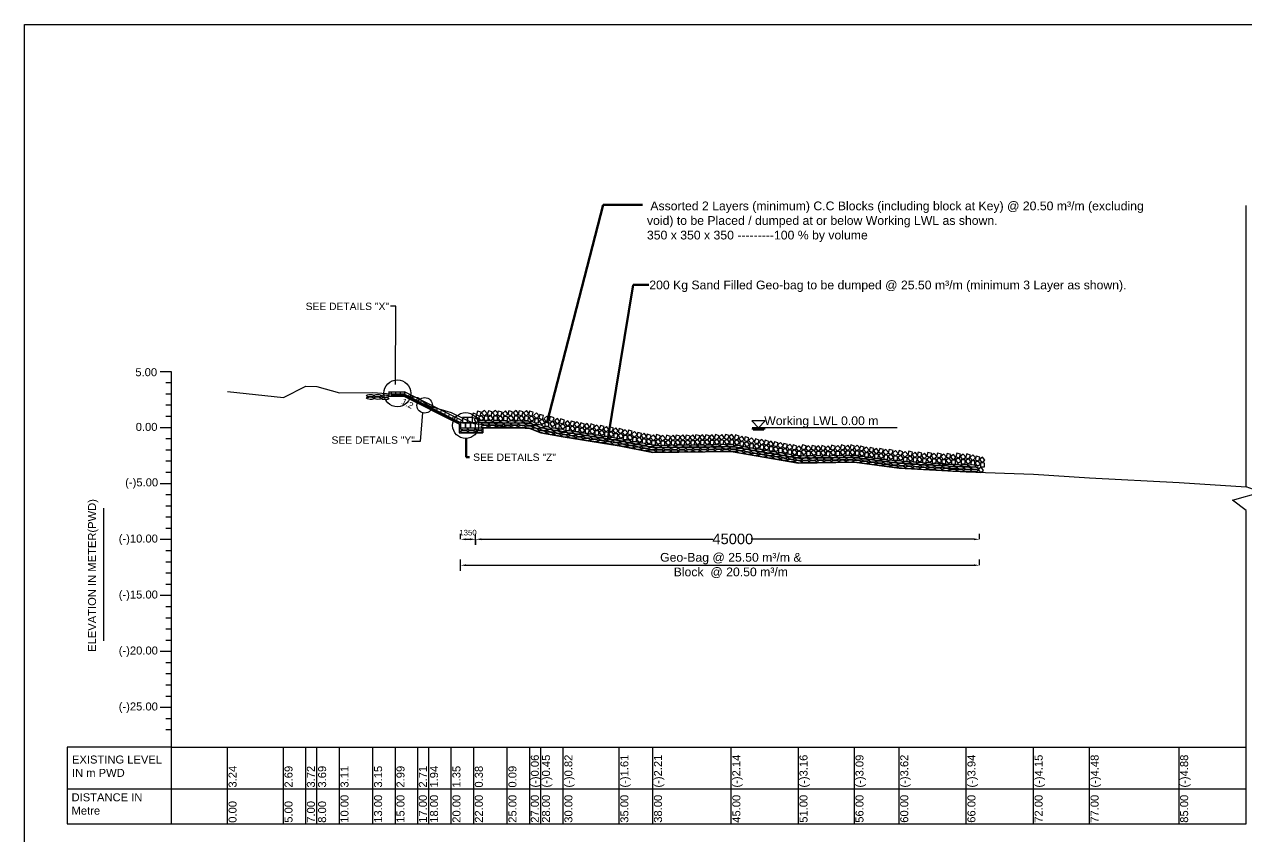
# Model space of a CAD drawing. Header units: inches. Extents: x 89000 to 1304432, y -10828 to 220529.
# Drawn here: x 682508 to 693424, y 75697 to 82952 of the extents above; entities that cross this region are included whole.
import ezdxf

# ---------------------------------------------------------------- set-up
doc = ezdxf.new("R2010")
doc.units = ezdxf.units.IN
doc.header["$LTSCALE"] = 7
doc.header["$MEASUREMENT"] = 0
doc.layers.add('LINE', color=7, linetype='Continuous')
doc.styles.get("Standard").update_dxf_attribs({"font": 'arial.ttf'})
doc.dimstyles.get("Standard").update_dxf_attribs({"dimtxt": 0.18, "dimasz": 0.18, "dimexe": 0.18, "dimexo": 0.0625, "dimgap": 0.09, "dimtad": 0, "dimtih": 1, "dimtoh": 1, "dimdec": 4, "dimzin": 0, "dimdsep": 46, "dimtxsty": 'Standard', "dimcen": 0.09, "dimadec": 0, "dimazin": 0, "dimtfac": 1, "dimtdec": 4, "dimtofl": 0, "dimtmove": 0, "dimatfit": 3, "dimfxl": 1, "dimtolj": 1, "dimtzin": 0, "dimarcsym": 0})

msp = doc.modelspace()

# ---------------------------------------------------------------- linework, layer by layer
at = {"color": 0, "linetype": 'Continuous', "lineweight": -3, "ltscale": 0.5}
for p, q in [((693420.7833, 78820.17895), (693420.7833, 81334.42944)), ((685759.79853, 79668.6025), (685902.8413, 79668.6025)), ((685762.8413, 79668.6025), (685762.8413, 79628.6025)), ((685898.13973, 79628.6025), (685762.8413, 79628.6025)), ((685782.8413, 79668.6025), (685782.8413, 79628.6025)), ((685902.8413, 79648.6025), (685782.8413, 79648.6025)), ((685895.75926, 79638.6025), (685782.8413, 79638.6025)), ((685822.8413, 79668.6025), (685822.8413, 79648.6025)), ((685862.8413, 79668.6025), (685862.8413, 79648.6025)), ((686402.28996, 79385.33715), (685895.75926, 79638.6025)), ((686406.96703, 79394.17895), (685898.11994, 79648.6025)), ((686392.28996, 79381.52738), (685898.13973, 79628.6025)), ((685902.23973, 79646.5426), (685911.184, 79664.43115)), ((686420.61004, 79409.71813), (685902.8413, 79668.6025)), ((685902.8413, 79668.6025), (685902.8413, 79648.6025)), ((685938.01682, 79628.65406), (685946.96109, 79646.5426)), ((685973.7939, 79610.76552), (685982.73818, 79628.65406)), ((686009.57099, 79592.87697), (686018.51526, 79610.76552)), ((686045.34808, 79574.98843), (686054.29235, 79592.87697)), ((686081.12517, 79557.09988), (686090.06944, 79574.98843)), ((686116.90225, 79539.21134), (686125.84653, 79557.09988)), ((686152.67934, 79521.3228), (686161.62361, 79539.21134)), ((686188.45643, 79503.43425), (686197.4007, 79521.3228)), ((686224.23352, 79485.54571), (686233.17779, 79503.43425)), ((686260.0106, 79467.65717), (686268.95488, 79485.54571)), ((686295.78769, 79449.76862), (686304.73196, 79467.65717)), ((686331.56478, 79431.88008), (686340.50905, 79449.76862)), ((686367.34187, 79413.99153), (686376.28614, 79431.88008)), ((686403.11895, 79396.10299), (686412.06323, 79413.99153)), ((689064.24234, 79349.17895), (689004.24234, 79409.17895)), ((689124.24234, 79409.17895), (689004.24234, 79409.17895)), ((689064.24234, 79349.17895), (689124.24234, 79409.17895)), ((686392.28996, 79304.85248), (686601.53027, 79304.85248)), ((686402.48777, 79349.17895), (686944.48911, 79349.17895)), ((686601.53027, 79349.12271), (686601.53027, 79304.85248)), ((689004.24234, 79339.17895), (689124.24234, 79339.17895)), ((690301.63112, 79349.17895), (689007.16427, 79349.17895)), ((689016.24234, 79329.17895), (689112.24234, 79329.17895)), ((693420.7833, 75809.93858), (693420.7833, 78610.48281))]:
    msp.add_line(p, q, dxfattribs=at)
at = {"color": 0, "lineweight": -2}
for p, q in [((683820.7833, 79849.17895), (683720.7833, 79849.17895)), ((683820.7833, 75809.93858), (683820.7833, 79849.17895)), ((683820.7833, 79749.17895), (683770.7833, 79749.17895)), ((683820.7833, 79649.17895), (683770.7833, 79649.17895)), ((683820.7833, 79549.17895), (683770.7833, 79549.17895)), ((683820.7833, 79449.17895), (683770.7833, 79449.17895)), ((683820.7833, 79349.17895), (683720.7833, 79349.17895)), ((683820.7833, 79249.17895), (683770.7833, 79249.17895)), ((683820.7833, 79149.17895), (683770.7833, 79149.17895)), ((683820.7833, 79049.17895), (683770.7833, 79049.17895)), ((683820.7833, 78949.17895), (683770.7833, 78949.17895)), ((683820.7833, 78849.17895), (683720.7833, 78849.17895)), ((683820.7833, 78749.17895), (683770.7833, 78749.17895)), ((683820.7833, 78649.17895), (683770.7833, 78649.17895)), ((683820.7833, 78549.17895), (683770.7833, 78549.17895)), ((683820.7833, 78449.17895), (683770.7833, 78449.17895)), ((683820.7833, 78349.17895), (683720.7833, 78349.17895)), ((683820.7833, 78249.17895), (683770.7833, 78249.17895)), ((683820.7833, 78149.17895), (683770.7833, 78149.17895)), ((683820.7833, 78049.17895), (683770.7833, 78049.17895)), ((683820.7833, 77949.17895), (683770.7833, 77949.17895)), ((683820.7833, 77849.17895), (683720.7833, 77849.17895)), ((683820.7833, 77749.17895), (683770.7833, 77749.17895)), ((683820.7833, 77649.17895), (683770.7833, 77649.17895)), ((683820.7833, 77549.17895), (683770.7833, 77549.17895)), ((683820.7833, 77449.17895), (683770.7833, 77449.17895)), ((683820.7833, 77349.17895), (683720.7833, 77349.17895)), ((683820.7833, 77249.17895), (683770.7833, 77249.17895)), ((683820.7833, 77149.17895), (683770.7833, 77149.17895)), ((683820.7833, 77049.17895), (683770.7833, 77049.17895)), ((683820.7833, 76949.17895), (683770.7833, 76949.17895)), ((683820.7833, 76849.17895), (683720.7833, 76849.17895)), ((683820.7833, 76749.17895), (683770.7833, 76749.17895)), ((683820.7833, 76649.17895), (683770.7833, 76649.17895)), ((683820.7833, 76494.93661), (693420.7833, 76494.93661)), ((684320.7833, 75809.93858), (684320.7833, 76494.93661)), ((684820.7833, 75809.93858), (684820.7833, 76494.93661)), ((685020.7833, 75809.93858), (685020.7833, 76494.93661)), ((685120.7833, 75809.93858), (685120.7833, 76494.93661)), ((685320.7833, 75809.93858), (685320.7833, 76494.93661)), ((685620.7833, 75809.93858), (685620.7833, 76494.93661)), ((685820.7833, 75809.93858), (685820.7833, 76494.93661)), ((686020.7833, 75809.93858), (686020.7833, 76494.93661)), ((686120.7833, 75809.93858), (686120.7833, 76494.93661)), ((686320.7833, 75809.93858), (686320.7833, 76494.93661)), ((686520.7833, 75809.93858), (686520.7833, 76494.93661)), ((686820.7833, 75809.93858), (686820.7833, 76494.93661)), ((687020.7833, 75809.93858), (687020.7833, 76494.93661)), ((687120.7833, 75809.93858), (687120.7833, 76494.93661)), ((687320.7833, 75809.93858), (687320.7833, 76494.93661)), ((687820.7833, 75809.93858), (687820.7833, 76494.93661)), ((688120.7833, 75809.93858), (688120.7833, 76494.93661)), ((688820.7833, 75809.93858), (688820.7833, 76494.93661)), ((689420.7833, 75809.93858), (689420.7833, 76494.93661)), ((689920.7833, 75809.93858), (689920.7833, 76494.93661)), ((690320.7833, 75809.93858), (690320.7833, 76494.93661)), ((690920.7833, 75809.93858), (690920.7833, 76494.93661)), ((691520.7833, 75809.93858), (691520.7833, 76494.93661)), ((692020.7833, 75809.93858), (692020.7833, 76494.93661)), ((692820.7833, 75809.93858), (692820.7833, 76494.93661)), ((693420.7833, 75809.93858), (693420.7833, 76494.93661)), ((682889.77984, 76124.17895), (693420.7833, 76124.17895)), ((682889.77984, 75809.93858), (693420.7833, 75809.93858))]:
    msp.add_line(p, q, dxfattribs=at)
at = {"color": 0, "lineweight": -3, "ltscale": 0.5}
for p, q in [((686392.28996, 79381.52738), (686392.28996, 79304.85248)), ((686403.07977, 78352.2766), (686403.07977, 78402.2766)), ((686538.07977, 78302.2766), (686538.07977, 78402.2766)), ((691038.07977, 78352.2766), (691038.07977, 78402.2766)), ((686453.07977, 78352.2766), (686488.07977, 78352.2766)), ((686538.07977, 78352.2766), (686538.07977, 78302.2766)), ((686588.07977, 78352.2766), (688660.68263, 78352.2766)), ((690988.07977, 78352.2766), (688997.91145, 78352.2766)), ((686403.07977, 78070.54461), (686403.07977, 78170.54461)), ((691038.07977, 78120.54461), (691038.07977, 78170.54461)), ((686453.07977, 78120.54461), (690988.07977, 78120.54461))]:
    msp.add_line(p, q, dxfattribs=at)
at = {"color": 0, "linetype": 'Continuous', "lineweight": -3, "ltscale": 0.5}
for points in [[(693420.7833, 76807.65741), (693420.7833, 78610.48281), (693297.09067, 78701.09599), (693550.96529, 78773.57923), (693420.7833, 78820.17895), (693420.7833, 79886.78439)], [(684320.7833, 79673.27895), (684820.7833, 79618.27895), (685020.7833, 79721.27895), (685120.7833, 79718.27895), (685320.7833, 79659.67895), (685620.7833, 79664.27895), (685820.7833, 79648.27895), (686020.7833, 79620.27895), (686120.7833, 79543.27895), (686320.7833, 79484.07895), (686520.7833, 79387.07895), (686820.7833, 79358.07895), (687020.7833, 79343.07895), (687120.7833, 79304.07895), (687320.7833, 79267.07895), (687820.7833, 79188.17895), (688120.7833, 79128.17895), (688820.7833, 79135.17895), (689420.7833, 79033.17895), (689920.7833, 79040.17895), (690320.7833, 78987.17895), (690920.7833, 78955.17895), (691520.7833, 78934.17895), (692020.7833, 78901.17895), (692820.7833, 78861.17895), (693420.7833, 78820.17895)], [(686505.0598, 79444.2364), (686538.58435, 79434.18132), (686548.63943, 79467.70587), (686515.11488, 79477.76095), (686505.0598, 79444.2364)], [(686544.5529, 79463.23804), (686578.07745, 79453.18296), (686588.13253, 79486.70751), (686554.60798, 79496.76259), (686544.5529, 79463.23804)], [(686590.85845, 79481.61631), (686613.18913, 79454.6656), (686640.13984, 79476.99628), (686617.80916, 79503.94699), (686590.85845, 79481.61631)], [(686641.85831, 79467.62434), (686675.38286, 79457.56926), (686685.43794, 79491.09381), (686651.91339, 79501.14889), (686641.85831, 79467.62434)], [(686688.88315, 79481.62483), (686711.21382, 79454.67412), (686738.16454, 79477.00479), (686715.83386, 79503.9555), (686688.88315, 79481.62483)], [(686730.48738, 79463.52762), (686764.01193, 79453.47254), (686774.06701, 79486.99709), (686740.54246, 79497.05217), (686730.48738, 79463.52762)], [(686777.51222, 79477.52811), (686799.8429, 79450.57739), (686826.79361, 79472.90807), (686804.46293, 79499.85878), (686777.51222, 79477.52811)], [(686824.82576, 79467.11332), (686858.35031, 79457.05824), (686868.40539, 79490.58279), (686834.88084, 79500.63787), (686824.82576, 79467.11332)], [(686871.85059, 79481.1138), (686894.18127, 79454.16309), (686921.13198, 79476.49377), (686898.80131, 79503.44448), (686871.85059, 79481.1138)], [(686917.5907, 79466.08275), (686951.11525, 79456.02767), (686961.17033, 79489.55222), (686927.64578, 79499.6073), (686917.5907, 79466.08275)], [(686964.61554, 79480.08323), (686986.94622, 79453.13252), (687013.89693, 79475.4632), (686991.56625, 79502.41391), (686964.61554, 79480.08323)], [(687009.45655, 79463.65538), (687042.9811, 79453.6003), (687053.03618, 79487.12485), (687019.51163, 79497.17993), (687009.45655, 79463.65538)], [(687055.67219, 79458.97787), (687078.00287, 79432.02716), (687104.95358, 79454.35784), (687082.6229, 79481.30855), (687055.67219, 79458.97787)], [(686541.90645, 79391.71873), (686571.55879, 79410.31279), (686552.96473, 79439.96512), (686523.3124, 79421.37107), (686541.90645, 79391.71873)], [(686581.39954, 79410.72037), (686611.05188, 79429.31442), (686592.45783, 79458.96676), (686562.80549, 79440.37271), (686581.39954, 79410.72037)], [(686613.63758, 79417.48094), (686648.62445, 79416.52229), (686649.58309, 79451.50916), (686614.59622, 79452.4678), (686613.63758, 79417.48094)], [(686665.5331, 79410.72889), (686695.18544, 79429.32294), (686676.59139, 79458.97528), (686646.93905, 79440.38123), (686665.5331, 79410.72889)], [(686697.77114, 79417.48945), (686732.758, 79416.53081), (686733.71665, 79451.51768), (686698.72978, 79452.47632), (686697.77114, 79417.48945)], [(686754.16217, 79406.63217), (686783.81451, 79425.22622), (686765.22046, 79454.87856), (686735.56812, 79436.2845), (686754.16217, 79406.63217)], [(686786.40021, 79413.39273), (686821.38708, 79412.43409), (686822.34572, 79447.42096), (686787.35885, 79448.3796), (686786.40021, 79413.39273)], [(686848.50055, 79410.21786), (686878.15289, 79428.81191), (686859.55883, 79458.46425), (686829.9065, 79439.8702), (686848.50055, 79410.21786)], [(686880.73858, 79416.97843), (686915.72545, 79416.01978), (686916.6841, 79451.00665), (686881.69723, 79451.9653), (686880.73858, 79416.97843)], [(686941.26549, 79409.18729), (686970.91783, 79427.78135), (686952.32378, 79457.43368), (686922.67144, 79438.83963), (686941.26549, 79409.18729)], [(686973.50353, 79415.94786), (687008.4904, 79414.98921), (687009.44904, 79449.97608), (686974.46217, 79450.93473), (686973.50353, 79415.94786)], [(687033.13134, 79406.75992), (687062.78367, 79425.35397), (687044.18962, 79455.00631), (687014.53728, 79436.41226), (687033.13134, 79406.75992)], [(687064.56018, 79394.8425), (687099.54705, 79393.88386), (687100.50569, 79428.87072), (687065.51882, 79429.82937), (687064.56018, 79394.8425)], [(687101.32239, 79433.61559), (687134.84694, 79423.56051), (687144.90202, 79457.08505), (687111.37747, 79467.14013), (687101.32239, 79433.61559)], [(687124.99718, 79376.72013), (687154.64952, 79395.31418), (687136.05546, 79424.96652), (687106.40312, 79406.37247), (687124.99718, 79376.72013)], [(687147.53803, 79428.93808), (687169.86871, 79401.98737), (687196.81942, 79424.31805), (687174.48874, 79451.26876), (687147.53803, 79428.93808)], [(687156.42602, 79364.80271), (687191.41289, 79363.84406), (687192.37153, 79398.83093), (687157.38466, 79399.78958), (687156.42602, 79364.80271)], [(687194.87405, 79414.89501), (687228.3986, 79404.83993), (687238.45368, 79438.36448), (687204.92913, 79448.41956), (687194.87405, 79414.89501)], [(687218.54884, 79357.99956), (687248.20118, 79376.59361), (687229.60712, 79406.24595), (687199.95479, 79387.6519), (687218.54884, 79357.99956)], [(687241.08969, 79410.21751), (687263.42037, 79383.2668), (687290.37108, 79405.59747), (687268.0404, 79432.54819), (687241.08969, 79410.21751)], [(687249.97768, 79346.08213), (687284.96455, 79345.12349), (687285.92319, 79380.11036), (687250.93632, 79381.069), (687249.97768, 79346.08213)], [(687287.2344, 79393.89186), (687320.75895, 79383.83678), (687330.81403, 79417.36133), (687297.28948, 79427.41641), (687287.2344, 79393.89186)], [(687310.90919, 79336.9964), (687340.56153, 79355.59045), (687321.96747, 79385.24279), (687292.31513, 79366.64874), (687310.90919, 79336.9964)], [(687333.45004, 79389.21436), (687355.78072, 79362.26364), (687382.73143, 79384.59432), (687360.40075, 79411.54503), (687333.45004, 79389.21436)], [(687342.33803, 79325.07898), (687377.3249, 79324.12034), (687378.28354, 79359.10721), (687343.29667, 79360.06585), (687342.33803, 79325.07898)], [(687397.47032, 79317.2623), (687427.12266, 79335.85635), (687408.52861, 79365.50869), (687378.87627, 79346.91463), (687397.47032, 79317.2623)], [(687379.68466, 79373.76596), (687413.20921, 79363.71088), (687423.26429, 79397.23543), (687389.73974, 79407.29051), (687379.68466, 79373.76596)], [(687419.22446, 79380.45027), (687441.55514, 79353.49955), (687468.50585, 79375.83023), (687446.17517, 79402.78094), (687419.22446, 79380.45027)], [(687466.69534, 79358.81846), (687500.21989, 79348.76338), (687510.27497, 79382.28793), (687476.75042, 79392.34301), (687466.69534, 79358.81846)], [(687506.23515, 79365.50277), (687528.56582, 79338.55205), (687555.51654, 79360.88273), (687533.18586, 79387.83344), (687506.23515, 79365.50277)], [(687557.03271, 79349.11749), (687590.55726, 79339.06241), (687600.61234, 79372.58696), (687567.08779, 79382.64204), (687557.03271, 79349.11749)], [(687594.12246, 79350.42751), (687616.45313, 79323.4768), (687643.40385, 79345.80747), (687621.07317, 79372.75819), (687594.12246, 79350.42751)], [(687641.97546, 79336.16299), (687675.50001, 79326.10791), (687685.55509, 79359.63246), (687652.03054, 79369.68754), (687641.97546, 79336.16299)], [(687428.11245, 79316.31489), (687463.09932, 79315.35625), (687464.05796, 79350.34312), (687429.07109, 79351.30176), (687428.11245, 79316.31489)], [(687484.48101, 79302.31479), (687514.13335, 79320.90885), (687495.53929, 79350.56119), (687465.88695, 79331.96713), (687484.48101, 79302.31479)], [(687515.12313, 79301.36739), (687550.11, 79300.40875), (687551.06865, 79335.39561), (687516.08178, 79336.35426), (687515.12313, 79301.36739)], [(687574.81837, 79292.61382), (687604.47071, 79311.20788), (687585.87666, 79340.86022), (687556.22432, 79322.26616), (687574.81837, 79292.61382)], [(687603.01045, 79286.29213), (687637.99731, 79285.33349), (687638.95596, 79320.32036), (687603.96909, 79321.279), (687603.01045, 79286.29213)], [(687659.76112, 79279.65932), (687689.41346, 79298.25338), (687670.81941, 79327.90572), (687641.16707, 79309.31166), (687659.76112, 79279.65932)], [(687679.06521, 79337.47301), (687701.39588, 79310.5223), (687728.3466, 79332.85297), (687706.01592, 79359.80368), (687679.06521, 79337.47301)], [(687687.9532, 79273.33763), (687722.94006, 79272.37899), (687723.89871, 79307.36586), (687688.91184, 79308.3245), (687687.9532, 79273.33763)], [(687743.10797, 79266.5941), (687772.76031, 79285.18815), (687754.16625, 79314.84049), (687724.51391, 79296.24644), (687743.10797, 79266.5941)], [(687725.3223, 79323.09777), (687758.84685, 79313.04269), (687768.90193, 79346.56724), (687735.37738, 79356.62232), (687725.3223, 79323.09777)], [(687762.41205, 79324.40779), (687784.74273, 79297.45707), (687811.69344, 79319.78775), (687789.36276, 79346.73846), (687762.41205, 79324.40779)], [(687771.30004, 79260.27241), (687806.28691, 79259.31377), (687807.24555, 79294.30064), (687772.25868, 79295.25928), (687771.30004, 79260.27241)], [(687828.43283, 79251.46774), (687858.08517, 79270.06179), (687839.49112, 79299.71413), (687809.83878, 79281.12008), (687828.43283, 79251.46774)], [(687810.64717, 79307.97141), (687844.17172, 79297.91633), (687854.2268, 79331.44088), (687820.70225, 79341.49596), (687810.64717, 79307.97141)], [(687847.73692, 79309.28143), (687870.06759, 79282.33071), (687897.01831, 79304.66139), (687874.68763, 79331.6121), (687847.73692, 79309.28143)], [(687856.62491, 79245.14605), (687891.61177, 79244.18741), (687892.57042, 79279.17428), (687857.58355, 79280.13292), (687856.62491, 79245.14605)], [(687910.94801, 79238.31735), (687940.60034, 79256.9114), (687922.00629, 79286.56374), (687892.35395, 79267.96969), (687910.94801, 79238.31735)], [(687893.16234, 79294.82102), (687926.68689, 79284.76594), (687936.74197, 79318.29049), (687903.21742, 79328.34557), (687893.16234, 79294.82102)], [(687930.72412, 79291.85545), (687953.0548, 79264.90474), (687980.00551, 79287.23542), (687957.67483, 79314.18613), (687930.72412, 79291.85545)], [(687939.61211, 79227.72008), (687974.59898, 79226.76143), (687975.55762, 79261.7483), (687940.57075, 79262.70695), (687939.61211, 79227.72008)], [(687994.67697, 79216.46248), (688024.32931, 79235.05654), (688005.73525, 79264.70888), (687976.08291, 79246.11482), (687994.67697, 79216.46248)], [(687976.8913, 79272.96615), (688010.41585, 79262.91107), (688020.47093, 79296.43562), (687986.94638, 79306.4907), (687976.8913, 79272.96615)], [(688015.86917, 79277.1294), (688038.19984, 79250.17868), (688065.15056, 79272.50936), (688042.81988, 79299.46007), (688015.86917, 79277.1294)], [(688060.88999, 79257.58428), (688094.41454, 79247.5292), (688104.46962, 79281.05375), (688070.94507, 79291.10883), (688060.88999, 79257.58428)], [(688099.86786, 79261.74752), (688122.19853, 79234.79681), (688149.14925, 79257.12749), (688126.81857, 79284.0782), (688099.86786, 79261.74752)], [(688144.41666, 79254.32223), (688177.9412, 79244.26715), (688187.99628, 79277.7917), (688154.47174, 79287.84678), (688144.41666, 79254.32223)], [(688183.39452, 79258.48548), (688205.7252, 79231.53476), (688232.67591, 79253.86544), (688210.34523, 79280.81615), (688183.39452, 79258.48548)], [(688233.78749, 79247.87479), (688267.31204, 79237.81971), (688277.36712, 79271.34426), (688243.84257, 79281.39934), (688233.78749, 79247.87479)], [(688274.09153, 79259.93338), (688296.42221, 79232.98267), (688323.37292, 79255.31335), (688301.04224, 79282.26406), (688274.09153, 79259.93338)], [(688320.10137, 79249.84224), (688353.62592, 79239.78716), (688363.681, 79273.31171), (688330.15645, 79283.36679), (688320.10137, 79249.84224)], [(688360.40541, 79261.90083), (688382.73609, 79234.95012), (688409.6868, 79257.2808), (688387.35612, 79284.23151), (688360.40541, 79261.90083)], [(688409.69698, 79250.50658), (688443.22152, 79240.4515), (688453.2766, 79273.97604), (688419.75206, 79284.03112), (688409.69698, 79250.50658)], [(688450.00102, 79262.56516), (688472.33169, 79235.61445), (688499.28241, 79257.94513), (688476.95173, 79284.89584), (688450.00102, 79262.56516)], [(688496.01086, 79252.47402), (688529.53541, 79242.41894), (688539.59049, 79275.94349), (688506.06594, 79285.99857), (688496.01086, 79252.47402)], [(688536.3149, 79264.53261), (688558.64558, 79237.5819), (688585.59629, 79259.91258), (688563.26561, 79286.86329), (688536.3149, 79264.53261)], [(688582.59447, 79252.13334), (688616.11902, 79242.07826), (688626.1741, 79275.60281), (688592.64955, 79285.65789), (688582.59447, 79252.13334)], [(688622.89851, 79264.19193), (688645.22919, 79237.24122), (688672.1799, 79259.57189), (688649.84922, 79286.52261), (688622.89851, 79264.19193)], [(688668.90835, 79254.10079), (688702.4329, 79244.04571), (688712.48798, 79277.57026), (688678.96343, 79287.62534), (688668.90835, 79254.10079)], [(688709.21239, 79266.15938), (688731.54307, 79239.20867), (688758.49378, 79261.53934), (688736.1631, 79288.49005), (688709.21239, 79266.15938)], [(688758.50396, 79254.76512), (688792.02851, 79244.71004), (688802.08359, 79278.23459), (688768.55904, 79288.28967), (688758.50396, 79254.76512)], [(688798.808, 79266.82371), (688821.13868, 79239.873), (688848.08939, 79262.20368), (688825.75871, 79289.15439), (688798.808, 79266.82371)], [(688847.60506, 79251.16239), (688881.12961, 79241.10731), (688891.18469, 79274.63186), (688857.66014, 79284.68694), (688847.60506, 79251.16239)], [(688887.9091, 79251.14374), (688910.23978, 79224.19303), (688937.19049, 79246.52371), (688914.85981, 79273.47442), (688887.9091, 79251.14374)], [(688935.9644, 79235.3717), (688969.48895, 79225.31662), (688979.54403, 79258.84117), (688946.01948, 79268.89625), (688935.9644, 79235.3717)], [(688976.26844, 79235.35305), (688998.59912, 79208.40234), (689025.54983, 79230.73301), (689003.21915, 79257.68372), (688976.26844, 79235.35305)], [(688024.75715, 79212.99402), (688059.74402, 79212.03538), (688060.70267, 79247.02224), (688025.7158, 79247.98089), (688024.75715, 79212.99402)], [(688078.67566, 79201.08061), (688108.328, 79219.67466), (688089.73394, 79249.327), (688060.08161, 79230.73295), (688078.67566, 79201.08061)], [(688108.75585, 79197.61215), (688143.74271, 79196.6535), (688144.70136, 79231.64037), (688109.71449, 79232.59902), (688108.75585, 79197.61215)], [(688162.20232, 79197.81857), (688191.85466, 79216.41262), (688173.26061, 79246.06496), (688143.60827, 79227.4709), (688162.20232, 79197.81857)], [(688192.28251, 79194.3501), (688227.26938, 79193.39146), (688228.22802, 79228.37833), (688193.24115, 79229.33697), (688192.28251, 79194.3501)], [(688251.57315, 79191.37113), (688281.22549, 79209.96518), (688262.63144, 79239.61752), (688232.9791, 79221.02346), (688251.57315, 79191.37113)], [(688282.97952, 79195.79801), (688317.96639, 79194.83936), (688318.92503, 79229.82623), (688283.93816, 79230.78488), (688282.97952, 79195.79801)], [(688337.88703, 79193.33857), (688367.53937, 79211.93263), (688348.94532, 79241.58497), (688319.29298, 79222.99091), (688337.88703, 79193.33857)], [(688369.2934, 79197.76546), (688404.28027, 79196.80681), (688405.23891, 79231.79368), (688370.25204, 79232.75232), (688369.2934, 79197.76546)], [(688427.48264, 79194.00291), (688457.13498, 79212.59696), (688438.54093, 79242.2493), (688408.88859, 79223.65525), (688427.48264, 79194.00291)], [(688458.88901, 79198.42979), (688493.87587, 79197.47114), (688494.83452, 79232.45801), (688459.84765, 79233.41666), (688458.88901, 79198.42979)], [(688513.79652, 79195.97036), (688543.44886, 79214.56441), (688524.85481, 79244.21675), (688495.20247, 79225.6227), (688513.79652, 79195.97036)], [(688545.20289, 79200.39724), (688580.18976, 79199.43859), (688581.1484, 79234.42546), (688546.16153, 79235.38411), (688545.20289, 79200.39724)], [(688600.38013, 79195.62967), (688630.03247, 79214.22372), (688611.43842, 79243.87606), (688581.78608, 79225.28201), (688600.38013, 79195.62967)], [(688631.7865, 79200.05655), (688666.77337, 79199.09791), (688667.73201, 79234.08478), (688632.74514, 79235.04342), (688631.7865, 79200.05655)], [(688686.69402, 79197.59712), (688716.34636, 79216.19117), (688697.7523, 79245.84351), (688668.09996, 79227.24946), (688686.69402, 79197.59712)], [(688718.10038, 79202.024), (688753.08725, 79201.06536), (688754.04589, 79236.05223), (688719.05902, 79237.01087), (688718.10038, 79202.024)], [(688776.28962, 79198.26145), (688805.94196, 79216.85551), (688787.34791, 79246.50785), (688757.69557, 79227.91379), (688776.28962, 79198.26145)], [(688807.69599, 79202.68834), (688842.68286, 79201.72969), (688843.6415, 79236.71656), (688808.65463, 79237.67521), (688807.69599, 79202.68834)], [(688865.39072, 79194.65872), (688895.04306, 79213.25278), (688876.44901, 79242.90512), (688846.79667, 79224.31106), (688865.39072, 79194.65872)], [(688896.79709, 79187.00837), (688931.78396, 79186.04972), (688932.7426, 79221.03659), (688897.75573, 79221.99523), (688896.79709, 79187.00837)], [(688953.75006, 79178.86803), (688983.4024, 79197.46208), (688964.80835, 79227.11442), (688935.15601, 79208.52037), (688953.75006, 79178.86803)], [(688985.15643, 79171.21767), (689020.1433, 79170.25903), (689021.10194, 79205.2459), (688986.11507, 79206.20454), (688985.15643, 79171.21767)], [(689044.7168, 79159.26168), (689074.36914, 79177.85573), (689055.77509, 79207.50807), (689026.12275, 79188.91402), (689044.7168, 79159.26168)], [(689026.93114, 79215.76535), (689060.45569, 79205.71027), (689070.51077, 79239.23482), (689036.98622, 79249.2899), (689026.93114, 79215.76535)], [(689068.38154, 79222.64554), (689090.71221, 79195.69483), (689117.66293, 79218.02551), (689095.33225, 79244.97622), (689068.38154, 79222.64554)], [(689077.26952, 79158.51017), (689112.25639, 79157.55152), (689113.21504, 79192.53839), (689078.22817, 79193.49704), (689077.26952, 79158.51017)], [(689130.58113, 79147.13334), (689160.23347, 79165.72739), (689141.63942, 79195.37973), (689111.98708, 79176.78568), (689130.58113, 79147.13334)], [(689112.79547, 79203.63701), (689146.32002, 79193.58193), (689156.3751, 79227.10648), (689122.85055, 79237.16156), (689112.79547, 79203.63701)], [(689150.33477, 79207.16147), (689172.66545, 79180.21075), (689199.61616, 79202.54143), (689177.28548, 79229.49214), (689150.33477, 79207.16147)], [(689159.22276, 79143.02609), (689194.20963, 79142.06745), (689195.16827, 79177.05432), (689160.1814, 79178.01296), (689159.22276, 79143.02609)], [(689214.57983, 79133.7104), (689244.23216, 79152.30445), (689225.63811, 79181.95679), (689195.98577, 79163.36274), (689214.57983, 79133.7104)], [(689196.79416, 79190.21407), (689230.31871, 79180.15899), (689240.37379, 79213.68353), (689206.84924, 79223.73861), (689196.79416, 79190.21407)], [(689234.33346, 79193.73853), (689256.66414, 79166.78781), (689283.61485, 79189.11849), (689261.28417, 79216.0692), (689234.33346, 79193.73853)], [(689243.22145, 79129.60315), (689278.20832, 79128.64451), (689279.16696, 79163.63138), (689244.18009, 79164.59002), (689243.22145, 79129.60315)], [(689297.81428, 79118.96731), (689327.46662, 79137.56136), (689308.87257, 79167.2137), (689279.22023, 79148.61965), (689297.81428, 79118.96731)], [(689280.02861, 79175.47098), (689313.55316, 79165.4159), (689323.60824, 79198.94044), (689290.08369, 79208.99552), (689280.02861, 79175.47098)], [(689317.56791, 79178.99544), (689339.89859, 79152.04472), (689366.8493, 79174.3754), (689344.51863, 79201.32611), (689317.56791, 79178.99544)], [(689326.4559, 79114.86006), (689361.44277, 79113.90142), (689362.40142, 79148.88829), (689327.41455, 79149.84693), (689326.4559, 79114.86006)], [(689380.9813, 79104.88855), (689410.63364, 79123.4826), (689392.03959, 79153.13494), (689362.38725, 79134.54089), (689380.9813, 79104.88855)], [(689363.19564, 79161.39222), (689396.72018, 79151.33714), (689406.77526, 79184.86169), (689373.25072, 79194.91677), (689363.19564, 79161.39222)], [(689400.73494, 79164.91668), (689423.06561, 79137.96597), (689450.01632, 79160.29664), (689427.68565, 79187.24736), (689400.73494, 79164.91668)], [(689464.53044, 79106.28535), (689494.18278, 79124.87941), (689475.58873, 79154.53175), (689445.93639, 79135.93769), (689464.53044, 79106.28535)], [(689446.74478, 79162.78902), (689480.26932, 79152.73394), (689490.3244, 79186.25849), (689456.79986, 79196.31357), (689446.74478, 79162.78902)], [(689484.28408, 79166.31348), (689506.61475, 79139.36277), (689533.56546, 79161.69345), (689511.23479, 79188.64416), (689484.28408, 79166.31348)], [(689551.47369, 79100.67259), (689581.12603, 79119.26664), (689562.53198, 79148.91898), (689532.87964, 79130.32493), (689551.47369, 79100.67259)], [(689533.68803, 79157.17626), (689567.21258, 79147.12118), (689577.26766, 79180.64573), (689543.74311, 79190.70081), (689533.68803, 79157.17626)], [(689572.9581, 79165.45326), (689595.28878, 79138.50254), (689622.23949, 79160.83322), (689599.90881, 79187.78393), (689572.9581, 79165.45326)], [(689637.74262, 79099.06286), (689667.39496, 79117.65691), (689648.80091, 79147.30925), (689619.14857, 79128.7152), (689637.74262, 79099.06286)], [(689619.95696, 79155.56653), (689653.4815, 79145.51145), (689663.53658, 79179.036), (689630.01204, 79189.09108), (689619.95696, 79155.56653)], [(689659.22703, 79163.84352), (689681.55771, 79136.89281), (689708.50842, 79159.22349), (689686.17774, 79186.1742), (689659.22703, 79163.84352)], [(689725.38268, 79102.12049), (689755.03502, 79120.71455), (689736.44097, 79150.36689), (689706.78863, 79131.77283), (689725.38268, 79102.12049)], [(689707.59701, 79158.62416), (689741.12156, 79148.56908), (689751.17664, 79182.09363), (689717.65209, 79192.14871), (689707.59701, 79158.62416)], [(689746.86709, 79166.90116), (689769.19776, 79139.95045), (689796.14848, 79162.28113), (689773.8178, 79189.23184), (689746.86709, 79166.90116)], [(689812.9553, 79105.32292), (689842.60764, 79123.91697), (689824.01359, 79153.56931), (689794.36125, 79134.97526), (689812.9553, 79105.32292)], [(689795.16964, 79161.82659), (689828.69419, 79151.77151), (689838.74927, 79185.29606), (689805.22472, 79195.35114), (689795.16964, 79161.82659)], [(689834.43971, 79170.10359), (689856.77039, 79143.15288), (689883.7211, 79165.48355), (689861.39043, 79192.43427), (689834.43971, 79170.10359)], [(689897.53841, 79105.18665), (689927.19075, 79123.7807), (689908.5967, 79153.43304), (689878.94436, 79134.83899), (689897.53841, 79105.18665)], [(689879.75275, 79161.69032), (689913.2773, 79151.63524), (689923.33238, 79185.15979), (689889.80783, 79195.21487), (689879.75275, 79161.69032)], [(689919.02282, 79169.96732), (689941.3535, 79143.0166), (689968.30421, 79165.34728), (689945.97353, 79192.29799), (689919.02282, 79169.96732)], [(689981.98666, 79095.39199), (690011.639, 79113.98604), (689993.04494, 79143.63838), (689963.3926, 79125.04433), (689981.98666, 79095.39199)], [(689964.20099, 79151.89566), (689997.72554, 79141.84058), (690007.78062, 79175.36513), (689974.25607, 79185.42021), (689964.20099, 79151.89566)], [(690003.47106, 79154.14255), (690025.80174, 79127.19184), (690052.75245, 79149.52252), (690030.42178, 79176.47323), (690003.47106, 79154.14255)], [(690051.66123, 79139.84397), (690085.18578, 79129.78889), (690095.24086, 79163.31344), (690061.71631, 79173.36852), (690051.66123, 79139.84397)], [(690090.9313, 79142.09087), (690113.26198, 79115.14015), (690140.21269, 79137.47083), (690117.88201, 79164.42154), (690090.9313, 79142.09087)], [(690136.85123, 79130.05783), (690170.37578, 79120.00275), (690180.43086, 79153.5273), (690146.90631, 79163.58238), (690136.85123, 79130.05783)], [(690176.12131, 79132.30472), (690198.45198, 79105.35401), (690225.40269, 79127.68469), (690203.07202, 79154.6354), (690176.12131, 79132.30472)], [(690222.44583, 79120.91899), (690255.97038, 79110.86391), (690266.02546, 79144.38846), (690232.50091, 79154.44354), (690222.44583, 79120.91899)], [(690261.7159, 79123.16588), (690284.04658, 79096.21517), (690310.99729, 79118.54585), (690288.66662, 79145.49656), (690261.7159, 79123.16588)], [(690309.72625, 79111.35429), (690343.2508, 79101.29921), (690353.30588, 79134.82376), (690319.78133, 79144.87884), (690309.72625, 79111.35429)], [(689409.62292, 79100.7813), (689444.60979, 79099.82266), (689445.56844, 79134.80953), (689410.58157, 79135.76817), (689409.62292, 79100.7813)], [(689493.17206, 79102.17811), (689528.15893, 79101.21946), (689529.11758, 79136.20633), (689494.13071, 79137.16498), (689493.17206, 79102.17811)], [(689581.84609, 79101.31788), (689616.83296, 79100.35924), (689617.7916, 79135.34611), (689582.80473, 79136.30475), (689581.84609, 79101.31788)], [(689668.11502, 79099.70815), (689703.10189, 79098.74951), (689704.06053, 79133.73637), (689669.07366, 79134.69502), (689668.11502, 79099.70815)], [(689755.75508, 79102.76579), (689790.74194, 79101.80714), (689791.70059, 79136.79401), (689756.71372, 79137.75266), (689755.75508, 79102.76579)], [(689843.3277, 79105.96821), (689878.31457, 79105.00957), (689879.27321, 79139.99644), (689844.28635, 79140.95508), (689843.3277, 79105.96821)], [(689927.91081, 79105.83194), (689962.89768, 79104.8733), (689963.85632, 79139.86017), (689928.86945, 79140.81881), (689927.91081, 79105.83194)], [(690012.35905, 79090.00718), (690047.34592, 79089.04854), (690048.30457, 79124.0354), (690013.3177, 79124.99405), (690012.35905, 79090.00718)], [(690069.44689, 79083.3403), (690099.09923, 79101.93435), (690080.50518, 79131.58669), (690050.85284, 79112.99264), (690069.44689, 79083.3403)], [(690099.81929, 79077.95549), (690134.80616, 79076.99685), (690135.7648, 79111.98372), (690100.77793, 79112.94236), (690099.81929, 79077.95549)], [(690154.6369, 79073.55416), (690184.28924, 79092.14821), (690165.69518, 79121.80055), (690136.04284, 79103.2065), (690154.6369, 79073.55416)], [(690185.00929, 79068.16935), (690219.99616, 79067.21071), (690220.95481, 79102.19757), (690185.96794, 79103.15622), (690185.00929, 79068.16935)], [(690240.2315, 79064.41532), (690269.88383, 79083.00937), (690251.28978, 79112.66171), (690221.63744, 79094.06766), (690240.2315, 79064.41532)], [(690270.60389, 79059.03051), (690305.59076, 79058.07186), (690306.54941, 79093.05873), (690271.56254, 79094.01738), (690270.60389, 79059.03051)], [(690327.51191, 79054.85062), (690357.16425, 79073.44467), (690338.5702, 79103.09701), (690308.91786, 79084.50296), (690327.51191, 79054.85062)], [(690348.99632, 79113.60119), (690371.327, 79086.65047), (690398.27771, 79108.98115), (690375.94703, 79135.93186), (690348.99632, 79113.60119)], [(690357.88431, 79049.46581), (690392.87118, 79048.50717), (690393.82982, 79083.49404), (690358.84295, 79084.45268), (690357.88431, 79049.46581)], [(690414.79233, 79049.53595), (690444.44467, 79068.13001), (690425.85062, 79097.78235), (690396.19828, 79079.18829), (690414.79233, 79049.53595)], [(690397.00667, 79106.03962), (690430.53121, 79095.98454), (690440.58629, 79129.50909), (690407.06175, 79139.56417), (690397.00667, 79106.03962)], [(690436.27674, 79108.28652), (690458.60742, 79081.33581), (690485.55813, 79103.66648), (690463.22745, 79130.6172), (690436.27674, 79108.28652)], [(690445.16473, 79044.15114), (690480.1516, 79043.1925), (690481.11024, 79078.17937), (690446.12337, 79079.13801), (690445.16473, 79044.15114)], [(690498.09422, 79040.57597), (690527.74656, 79059.17002), (690509.1525, 79088.82236), (690479.50016, 79070.22831), (690498.09422, 79040.57597)], [(690480.30855, 79097.07964), (690513.8331, 79087.02456), (690523.88818, 79120.54911), (690490.36363, 79130.60419), (690480.30855, 79097.07964)], [(690519.57863, 79099.32654), (690541.9093, 79072.37582), (690568.86001, 79094.7065), (690546.52934, 79121.65721), (690519.57863, 79099.32654)], [(690528.46661, 79035.19116), (690563.45348, 79034.23252), (690564.41213, 79069.21939), (690529.42526, 79070.17803), (690528.46661, 79035.19116)], [(690585.59941, 79038.47225), (690615.25175, 79057.0663), (690596.6577, 79086.71864), (690567.00536, 79068.12459), (690585.59941, 79038.47225)], [(690567.81375, 79094.97592), (690601.33829, 79084.92084), (690611.39337, 79118.44539), (690577.86883, 79128.50047), (690567.81375, 79094.97592)], [(690607.08382, 79097.22281), (690629.41449, 79070.2721), (690656.36521, 79092.60278), (690634.03453, 79119.55349), (690607.08382, 79097.22281)], [(690615.97181, 79033.08744), (690650.95867, 79032.12879), (690651.91732, 79067.11566), (690616.93045, 79068.07431), (690615.97181, 79033.08744)], [(690671.95825, 79033.07241), (690701.61059, 79051.66646), (690683.01653, 79081.3188), (690653.36419, 79062.72475), (690671.95825, 79033.07241)], [(690654.17258, 79089.57608), (690687.69713, 79079.521), (690697.75221, 79113.04555), (690664.22766, 79123.10063), (690654.17258, 79089.57608)], [(690693.44265, 79091.82298), (690715.77333, 79064.87226), (690742.72404, 79087.20294), (690720.39337, 79114.15365), (690693.44265, 79091.82298)], [(690702.33064, 79027.6876), (690737.31751, 79026.72896), (690738.27616, 79061.71583), (690703.28929, 79062.67447), (690702.33064, 79027.6876)], [(690757.62028, 79029.35044), (690787.27262, 79047.94449), (690768.67857, 79077.59683), (690739.02623, 79059.00278), (690757.62028, 79029.35044)], [(690739.83461, 79085.85411), (690773.35916, 79075.79903), (690783.41424, 79109.32358), (690749.88969, 79119.37866), (690739.83461, 79085.85411)], [(690779.10469, 79088.10101), (690801.43536, 79061.15029), (690828.38608, 79083.48097), (690806.0554, 79110.43168), (690779.10469, 79088.10101)], [(690787.99267, 79023.96563), (690822.97954, 79023.00699), (690823.93819, 79057.99386), (690788.95132, 79058.9525), (690787.99267, 79023.96563)], [(690844.18141, 79032.14405), (690873.83375, 79050.7381), (690855.2397, 79080.39044), (690825.58736, 79061.79639), (690844.18141, 79032.14405)], [(690826.39575, 79088.64772), (690859.9203, 79078.59264), (690869.97538, 79112.11719), (690836.45083, 79122.17227), (690826.39575, 79088.64772)], [(690865.66582, 79090.89461), (690887.9965, 79063.9439), (690914.94721, 79086.27458), (690892.61653, 79113.22529), (690865.66582, 79090.89461)], [(690874.55381, 79026.75924), (690909.54068, 79025.80059), (690910.49932, 79060.78746), (690875.51245, 79061.74611), (690874.55381, 79026.75924)], [(690931.70908, 79024.70011), (690961.36142, 79043.29416), (690942.76737, 79072.9465), (690913.11503, 79054.35245), (690931.70908, 79024.70011)], [(690913.92342, 79081.20378), (690947.44797, 79071.1487), (690957.50305, 79104.67325), (690923.9785, 79114.72833), (690913.92342, 79081.20378)], [(690953.19349, 79083.45067), (690975.52417, 79056.49996), (691002.47488, 79078.83064), (690980.1442, 79105.78135), (690953.19349, 79083.45067)], [(690962.08148, 79019.3153), (690997.06835, 79018.35665), (690998.02699, 79053.34352), (690963.04012, 79054.30217), (690962.08148, 79019.3153)], [(691016.40458, 79005.17893), (691046.05692, 79023.77298), (691027.46287, 79053.42532), (690997.81053, 79034.83127), (691016.40458, 79005.17893)], [(690998.61892, 79061.6826), (691032.14346, 79051.62752), (691042.19854, 79085.15207), (691008.674, 79095.20715), (690998.61892, 79061.6826)], [(691037.88899, 79063.92949), (691060.21967, 79036.97878), (691087.17038, 79059.30946), (691064.8397, 79086.26017), (691037.88899, 79063.92949)], [(691046.77698, 78999.79412), (691081.76385, 78998.83547), (691082.72249, 79033.82234), (691047.73562, 79034.78099), (691046.77698, 78999.79412)], [(691046.14201, 78947.99689), (691074.77067, 78968.13144), (691054.63612, 78996.76009), (691026.00747, 78976.62555), (691046.14201, 78947.99689)]]:
    msp.add_lwpolyline(points, dxfattribs=at)
for points in [[(686402.28996, 79349.17895), (686447.28996, 79349.17895), (686447.28996, 79394.17895), (686402.28996, 79394.17895)], [(686420.61004, 79394.17895), (686465.61004, 79394.17895), (686465.61004, 79439.17895), (686420.61004, 79439.17895)], [(686447.28996, 79349.17895), (686492.28996, 79349.17895), (686492.28996, 79394.17895), (686447.28996, 79394.17895)], [(686465.61004, 79394.17895), (686510.61004, 79394.17895), (686510.61004, 79439.17895), (686465.61004, 79439.17895)], [(686492.28996, 79349.17895), (686537.28996, 79349.17895), (686537.28996, 79394.17895), (686492.28996, 79394.17895)]]:
    msp.add_lwpolyline(points, close=True, dxfattribs=at)
at = {"color": 0, "lineweight": -3, "ltscale": 0.5}
msp.add_lwpolyline([(683820.7833, 76494.93661), (682889.77984, 76494.93661), (682889.77984, 75809.93858)], dxfattribs=at)
at = {"color": 0, "linetype": 'Continuous', "lineweight": -3, "ltscale": 0.5}
for centre, radius in [((685838.96917, 79656.85809), 120.36184), ((686082.8718, 79548.80882), 68.91404), ((686448.70858, 79368.97431), 116.13597)]:
    msp.add_circle(centre, radius, dxfattribs=at)
for centre, major_axis in [((685596.78806, 79634.61096), (-33.26735, 0.72971)), ((685596.78806, 79612.99913), (-33.26735, 0.72971)), ((685662.70289, 79634.91494), (-33.26735, 0.72971)), ((685663.06166, 79613.21261), (-33.26735, 0.72971)), ((685728.68955, 79609.63168), (-33.26735, 0.72971)), ((685728.83057, 79631.42623), (-33.26735, 0.72971)), ((686593.28288, 79402.41007), (33.26605, -0.78676)), ((686620.17708, 79360.20961), (33.26605, -0.78676)), ((686622.39488, 79381.85365), (33.24693, -1.37489)), ((686659.60439, 79402.24841), (33.24693, -1.37489)), ((686686.50468, 79359.84982), (33.26605, -0.78676)), ((686689.17753, 79381.46258), (33.24693, -1.37489)), ((686725.21326, 79402.95459), (33.24693, -1.37489)), ((686752.56281, 79360.28913), (33.26605, -0.78676)), ((686755.27158, 79382.44938), (33.24693, -1.37489)), ((686791.27955, 79401.54734), (33.24693, -1.37489)), ((686818.79773, 79360.02303), (33.27479, 0.19262)), ((686821.37148, 79381.70895), (33.27479, 0.19262)), ((686857.87063, 79401.2507), (33.27479, 0.19262)), ((686885.52558, 79359.99121), (33.27479, 0.19262)), ((686888.09933, 79381.67713), (33.27479, 0.19262)), ((686924.59848, 79401.21888), (33.27479, 0.19262)), ((686951.40021, 79359.36063), (33.12206, -3.19036)), ((686953.77349, 79381.23263), (33.12206, -3.19036)), ((686990.27264, 79400.77438), (33.12206, -3.19036)), ((687017.81254, 79354.62025), (33.12206, -3.19036)), ((687019.94134, 79376.54682), (33.12206, -3.19036)), ((687054.47312, 79389.44813), (30.9951, -12.1059)), ((687080.7122, 79355.5196), (30.81273, -12.56284)), ((687116.0884, 79363.77523), (30.81273, -12.56284)), ((687178.73653, 79348.15857), (32.05124, -8.94244)), ((686436.04386, 79316.32602), (33.24721, -1.36831)), ((686436.09518, 79338.33478), (33.24721, -1.36831)), ((686502.13385, 79316.10259), (33.24721, -1.36831)), ((686502.18517, 79338.11135), (33.24721, -1.36831)), ((686567.80013, 79316.46907), (-33.26735, 0.72971)), ((686568.30058, 79338.47783), (-33.26735, 0.72971)), ((687077.36683, 79333.11197), (30.81273, -12.56284)), ((687140.01495, 79311.95044), (32.05124, -8.94244)), ((687143.36033, 79334.35806), (32.05124, -8.94244)), ((687203.55827, 79299.61568), (32.05124, -8.94244)), ((687206.90365, 79322.02331), (32.05124, -8.94244)), ((687243.78083, 79336.10476), (32.86135, -5.23268)), ((687266.9111, 79288.33301), (32.05124, -8.94244)), ((687270.1878, 79310.24847), (32.05124, -8.94244)), ((687309.38602, 79324.71359), (32.05124, -8.94244)), ((687331.74262, 79276.37631), (32.90626, -4.94236)), ((687335.01931, 79298.29176), (32.90626, -4.94236)), ((687374.21753, 79312.75688), (32.90626, -4.94236)), ((687397.44232, 79266.56083), (32.90626, -4.94236)), ((687400.71901, 79288.47628), (32.90626, -4.94236)), ((687439.91724, 79302.9414), (32.90626, -4.94236)), ((687463.18487, 79256.24487), (32.90626, -4.94236)), ((687466.46156, 79278.16032), (32.90626, -4.94236)), ((687505.65979, 79292.62544), (32.90626, -4.94236)), ((687529.08915, 79245.30714), (32.90626, -4.94236)), ((687532.66756, 79268.00974), (32.90626, -4.94236)), ((687571.86579, 79282.47486), (32.90626, -4.94236)), ((687598.8583, 79258.06377), (32.90626, -4.94236)), ((687638.05652, 79272.52889), (32.90626, -4.94236)), ((687664.26625, 79247.67382), (32.90626, -4.94236)), ((687703.46448, 79262.13893), (32.90626, -4.94236)), ((687729.10716, 79237.28386), (32.90626, -4.94236)), ((687768.30538, 79251.74898), (32.90626, -4.94236)), ((687833.7063, 79241.95101), (32.90626, -4.94236)), ((687595.27988, 79235.36117), (32.90626, -4.94236)), ((687660.68784, 79224.97122), (32.90626, -4.94236)), ((687725.52874, 79214.58126), (32.90626, -4.94236)), ((687790.92966, 79204.78329), (32.90626, -4.94236)), ((687794.50807, 79227.48589), (32.90626, -4.94236)), ((687856.03882, 79192.5311), (32.90626, -4.94236)), ((687858.79044, 79214.24309), (32.90626, -4.94236)), ((687897.98866, 79228.70821), (32.90626, -4.94236)), ((687920.70685, 79179.59094), (32.90626, -4.94236)), ((687923.5427, 79200.97473), (32.90626, -4.94236)), ((687962.74093, 79215.43985), (32.90626, -4.94236)), ((687985.28302, 79166.59608), (32.90626, -4.94236)), ((687988.63015, 79188.39753), (32.90626, -4.94236)), ((688027.82838, 79202.86265), (32.90626, -4.94236)), ((688050.96188, 79153.50089), (32.90626, -4.94236)), ((688053.1799, 79175.78033), (32.90626, -4.94236)), ((688092.37812, 79190.24545), (32.90626, -4.94236)), ((688115.24219, 79140.45567), (32.90626, -4.94236)), ((688117.46021, 79162.73512), (32.90626, -4.94236)), ((688157.51752, 79182.35138), (33.27188, 0.48071)), ((688181.41003, 79140.41107), (33.27148, 0.50732)), ((688182.09889, 79162.44845), (33.27148, 0.50732)), ((688224.2756, 79183.13622), (33.27148, 0.50732)), ((688247.73725, 79140.13795), (33.27148, 0.50732)), ((688248.34422, 79162.5829), (33.27148, 0.50732)), ((688290.63628, 79184.26026), (33.27148, 0.50732)), ((688314.09792, 79141.26199), (33.27148, 0.50732)), ((688314.70489, 79163.70694), (33.27148, 0.50732)), ((688357.55931, 79184.82221), (33.27148, 0.50732)), ((688381.02095, 79141.82394), (33.27148, 0.50732)), ((688381.62792, 79164.26889), (33.27148, 0.50732)), ((688423.01892, 79185.57587), (33.27148, 0.50732)), ((688446.48057, 79142.57761), (33.27148, 0.50732)), ((688447.08754, 79165.02255), (33.27148, 0.50732)), ((688488.51816, 79185.57587), (33.27148, 0.50732)), ((688511.9798, 79142.57761), (33.27148, 0.50732)), ((688512.58677, 79165.02255), (33.27148, 0.50732)), ((688554.0174, 79186.13527), (33.27148, 0.50732)), ((688577.47904, 79143.137), (33.27148, 0.50732)), ((688578.08601, 79165.58195), (33.27148, 0.50732)), ((688619.51664, 79186.69467), (33.27148, 0.50732)), ((688642.97828, 79143.6964), (33.27148, 0.50732)), ((688643.58525, 79166.14135), (33.27148, 0.50732)), ((688685.01558, 79188.37299), (33.27148, 0.50732)), ((688708.47722, 79145.37472), (33.27148, 0.50732)), ((688709.08419, 79167.81967), (33.27148, 0.50732)), ((688750.51482, 79190.05131), (33.27148, 0.50732)), ((688773.97646, 79147.05305), (33.27148, 0.50732)), ((688774.58343, 79169.498), (33.27148, 0.50732)), ((688816.01405, 79187.81359), (33.27148, 0.50732)), ((688839.4757, 79144.81533), (33.27148, 0.50732)), ((688840.08266, 79167.26027), (33.27148, 0.50732)), ((688881.34247, 79181.7677), (32.61733, -6.58473)), ((688901.41853, 79132.59751), (32.61733, -6.58473)), ((688901.87464, 79154.83798), (32.61733, -6.58473)), ((688946.14522, 79168.79865), (32.61733, -6.58473)), ((688966.97353, 79143.94127), (32.61733, -6.58473)), ((689011.00726, 79156.93077), (32.61733, -6.58473)), ((689031.83557, 79132.07339), (32.61733, -6.58473)), ((689075.64858, 79146.84907), (32.61733, -6.58473)), ((689140.20625, 79135.58992), (32.61733, -6.58473)), ((688966.51742, 79121.70081), (32.61733, -6.58473)), ((689031.37946, 79109.83293), (32.61733, -6.58473)), ((689096.02078, 79099.75123), (32.61733, -6.58473)), ((689096.47689, 79121.9917), (32.61733, -6.58473)), ((689160.57845, 79088.49208), (32.61733, -6.58473)), ((689161.03456, 79110.73254), (32.61733, -6.58473)), ((689204.70229, 79125.16724), (32.61733, -6.58473)), ((689225.07449, 79078.06941), (32.61733, -6.58473)), ((689225.5306, 79100.30987), (32.61733, -6.58473)), ((689269.97758, 79114.4579), (32.61733, -6.58473)), ((689290.34978, 79067.36006), (32.61733, -6.58473)), ((689290.80589, 79089.60053), (32.61733, -6.58473)), ((689334.76565, 79102.77495), (32.61733, -6.58473)), ((689355.13786, 79055.67711), (32.61733, -6.58473)), ((689355.59396, 79077.91757), (32.61733, -6.58473)), ((689400.52816, 79092.55242), (32.61733, -6.58473)), ((689420.90037, 79045.45458), (32.61733, -6.58473)), ((689421.35648, 79067.69504), (32.61733, -6.58473)), ((689465.90237, 79088.87179), (33.27148, 0.50732)), ((689484.33744, 79045.63108), (33.27148, 0.50732)), ((689485.17745, 79067.87716), (33.27148, 0.50732)), ((689532.85827, 79089.46122), (33.27148, 0.50732)), ((689550.28221, 79046.05078), (33.27148, 0.50732)), ((689551.54253, 79068.29687), (33.27148, 0.50732)), ((689599.33165, 79090.25897), (33.27148, 0.50732)), ((689616.36142, 79047.42059), (33.27148, 0.50732)), ((689617.53603, 79069.13322), (33.27148, 0.50732)), ((689665.39589, 79090.84572), (33.27148, 0.50732)), ((689682.71945, 79048.00746), (33.27148, 0.50732)), ((689683.89377, 79070.0134), (33.27148, 0.50732)), ((689731.58721, 79091.60782), (33.27148, 0.50732)), ((689748.78369, 79048.88765), (33.27148, 0.50732)), ((689750.84116, 79070.8072), (33.27148, 0.50732)), ((689797.41547, 79092.90797), (33.27148, 0.50732)), ((689815.10826, 79050.26653), (33.27148, 0.50732)), ((689817.45014, 79072.10722), (33.27148, 0.50732)), ((689863.76381, 79093.16792), (33.27148, 0.50732)), ((689881.19656, 79050.78656), (33.27148, 0.50732)), ((689884.05883, 79072.88733), (33.27148, 0.50732)), ((689929.35345, 79093.19297), (33.06031, -3.77686)), ((689947.12901, 79047.86599), (33.06031, -3.77686)), ((689950.39808, 79069.91704), (33.06031, -3.77686)), ((689994.78812, 79084.01702), (33.06031, -3.77686)), ((690013.53254, 79038.88238), (33.06031, -3.77686)), ((690016.02939, 79060.83503), (33.06031, -3.77686)), ((690060.34165, 79075.33095), (33.06031, -3.77686)), ((690079.42097, 79030.48029), (33.06031, -3.77686)), ((690082.08688, 79052.31408), (33.06031, -3.77686)), ((690125.17052, 79066.28293), (33.06031, -3.77686)), ((690145.38365, 79021.6282), (33.06031, -3.77686)), ((690147.68561, 79043.20957), (33.06031, -3.77686)), ((690191.08624, 79057.9588), (33.06031, -3.77686)), ((690213.55496, 79034.68977), (33.06031, -3.77686)), ((690256.04514, 79049.79992), (33.06031, -3.77686)), ((690278.62157, 79026.43325), (33.06031, -3.77686)), ((690320.95296, 79044.15967), (33.06031, -3.77686)), ((690344.33594, 79020.793), (33.06031, -3.77686)), ((690386.26406, 79039.72806), (33.06031, -3.77686)), ((690452.7847, 79034.49065), (33.06031, -3.77686)), ((690518.55053, 79029.51464), (33.06031, -3.77686)), ((690585.63509, 79027.56129), (33.06031, -3.77686)), ((690648.65813, 79023.43423), (33.21367, -2.02509)), ((690713.77328, 79021.23078), (33.21367, -2.02509)), ((690211.4696, 79012.76269), (33.06031, -3.77686)), ((690277.43786, 79004.18895), (33.06031, -3.77686)), ((690343.30838, 78997.22644), (33.06031, -3.77686)), ((690408.03453, 78993.39756), (33.06031, -3.77686)), ((690409.24406, 79015.95855), (33.06031, -3.77686)), ((690472.13638, 78990.1746), (33.06031, -3.77686)), ((690474.55516, 79011.92979), (33.06031, -3.77686)), ((690538.76366, 78984.8599), (33.06031, -3.77686)), ((690541.06562, 79006.44128), (33.06031, -3.77686)), ((690606.10142, 78984.0939), (33.21367, -2.02509)), ((690607.02551, 79006.10053), (33.21367, -2.02509)), ((690672.43049, 78979.01708), (33.21367, -2.02509)), ((690672.43744, 79001.29284), (33.21367, -2.02509)), ((690738.35801, 78999.132), (33.21367, -2.02509)), ((690738.57685, 78975.54407), (33.21367, -2.02509)), ((690778.05846, 79013.8848), (33.21367, -2.02509)), ((690802.24605, 78968.76907), (33.21367, -2.02509)), ((690802.26205, 78991.36245), (33.21367, -2.02509)), ((690844.76289, 79012.16882), (33.21367, -2.02509)), ((690866.42866, 78968.93695), (33.21367, -2.02509)), ((690867.69479, 78990.78954), (33.21367, -2.02509)), ((690905.66364, 79010.66533), (33.21367, -2.02509)), ((690929.85123, 78965.5496), (33.21367, -2.02509)), ((690929.86724, 78988.14299), (33.21367, -2.02509)), ((690972.36807, 79008.94936), (33.21367, -2.02509)), ((690994.03384, 78965.71748), (33.21367, -2.02509)), ((690995.29997, 78987.57007), (33.21367, -2.02509))]:
    msp.add_ellipse(centre, major_axis=major_axis, ratio=0.3297157707, dxfattribs=at)
for points in [[(686453.07977, 78360.60993), (686453.07977, 78343.94326), (686403.07977, 78352.2766)], [(686488.07977, 78360.60993), (686488.07977, 78343.94326), (686538.07977, 78352.2766)], [(686588.07977, 78360.60993), (686588.07977, 78343.94326), (686538.07977, 78352.2766)], [(690988.07977, 78360.60993), (690988.07977, 78343.94326), (691038.07977, 78352.2766)], [(686453.07977, 78128.87794), (686453.07977, 78112.21127), (686403.07977, 78120.54461)], [(690988.07977, 78128.87794), (690988.07977, 78112.21127), (691038.07977, 78120.54461)]]:
    msp.add_solid(points, dxfattribs=at)
at = {"layer": 'LINE', "color": 0, "linetype": 'ByBlock', "lineweight": -3, "ltscale": 0.5}
msp.add_lwpolyline([(682507.80075, 82951.81704), (698957.10352, 82951.81704), (698957.10352, 71624.70222), (682507.80075, 71624.70222)], close=True, dxfattribs=at)

# ---------------------------------------------------------------- texts
at = {"color": 0, "linetype": 'Continuous', "lineweight": -3, "ltscale": 0.5}
msp.add_text('1:2', height=55, rotation=333.148158475, dxfattribs=at).set_placement((685869.00884, 79564.59388))
at = {"color": 0, "lineweight": -2}
msp.add_text('ELEVATION IN METER(PWD)', height=71.5, rotation=90, dxfattribs=at).set_placement((683147.14624, 77346.69676))
at = {"color": 0, "linetype": 'Continuous', "lineweight": -3, "ltscale": 0.5, "attachment_point": 1}
for s, insert, char_height, width in [(' Assorted 2 Layers (minimum) C.C Blocks (including block at Key) @ 20.50 m³/m (excluding void) to be Placed / dumped at or below Working LWL as shown. \\P350 x 350 x 350 ---------100 % by volume', (688068.00536, 81369.7895), 78.1767752, 4631.6140718), ('200 Kg Sand Filled Geo-bag to be dumped @ 25.50 m³/m ({\\C7;minimum} 3 Layer as shown).', (688088.95175, 80663.42009), 78.1767752, 4433.4308903), ('Working LWL 0.00 m', (689116.01536, 79450.87277), 78.1767752, 3004.4003391), ('\\A1;45000', (688652.94133, 78402.59061), 93.81213, 3605.280407)]:
    msp.add_mtext(s, dxfattribs=dict(at, insert=insert, char_height=char_height, width=width))
at = {"color": 0, "linetype": 'Continuous', "lineweight": -3, "ltscale": 0.5}
for s, insert, char_height, attachment_point in [('SEE DETAILS "X"', (685019.47435, 80466.25738), 65.8288233, 1), ('SEE DETAILS "Y"', (685995.73904, 79271.7553), 65.8288233, 3), ('SEE DETAILS "Z"', (687255.66829, 79118.50955), 65.8288233, 3), ('\\A1;1350', (686469.5668, 78411.43692), 50, 5), ('\\A1;Geo-Bag @ 25.50 m³/m &\\PBlock  @ 20.50 m³/m', (688817.41166, 78118.37732), 78.125, 5)]:
    msp.add_mtext(s, dxfattribs=dict(at, insert=insert, char_height=char_height, attachment_point=attachment_point))
at = {"color": 0, "lineweight": -2, "char_height": 71.5, "attachment_point": 1}
for s, insert, width in [('5.00', (683498.46685, 79880.87995), 200), ('0.00', (683501.78201, 79392.16061), 200), ('(-)5.00', (683407.8027, 78896.73645), 200), ('(-)10.00', (683350.0071, 78394.61739), 200), ('(-)15.00', (683350.0071, 77894.61739), 200), ('(-)20.00', (683350.0071, 77394.61739), 200), ('(-)25.00', (683350.0071, 76894.61739), 200), ('EXISTING LEVEL IN m PWD', (682932.14269, 76420.62668), 882.203068), ('DISTANCE IN Metre', (682928.68079, 76083.13232), 693.1606491)]:
    msp.add_mtext(s, dxfattribs=dict(at, insert=insert, width=width))
at = {"color": 0, "lineweight": -2, "char_height": 71.5, "width": 215, "attachment_point": 1, "rotation": 90}
for s, insert in [('(-)0.06', (687030.7833, 76134.17895)), ('(-)0.45', (687130.7833, 76134.17895)), ('(-)0.82', (687330.7833, 76134.17895)), ('(-)1.61', (687830.7833, 76134.17895)), ('(-)2.21', (688130.7833, 76134.17895)), ('(-)2.14', (688830.7833, 76134.17895)), ('(-)3.16', (689430.7833, 76134.17895)), ('(-)3.09', (689930.7833, 76134.17895)), ('(-)3.62', (690330.7833, 76134.17895)), ('(-)3.94', (690930.7833, 76134.17895)), ('(-)4.15', (691530.7833, 76134.17895)), ('(-)4.48', (692030.7833, 76134.17895)), ('(-)4.88', (692830.7833, 76134.17895)), ('3.24', (684330.7833, 76134.17895)), ('2.69', (684830.7833, 76134.17895)), ('3.72', (685030.7833, 76134.17895)), ('3.69', (685130.7833, 76134.17895)), ('3.11', (685330.7833, 76134.17895)), ('3.15', (685630.7833, 76134.17895)), ('2.99', (685830.7833, 76134.17895)), ('2.71', (686030.7833, 76134.17895)), ('1.94', (686130.7833, 76134.17895)), ('1.35', (686330.7833, 76134.17895)), ('0.38', (686530.7833, 76134.17895)), ('0.09', (686830.7833, 76134.17895)), ('0.00', (684330.7833, 75819.93858)), ('5.00', (684830.7833, 75819.93858)), ('7.00', (685030.7833, 75819.93858)), ('8.00', (685130.7833, 75819.93858)), ('10.00', (685330.7833, 75819.93858)), ('13.00', (685630.7833, 75819.93858)), ('15.00', (685830.7833, 75819.93858)), ('17.00', (686030.7833, 75819.93858)), ('18.00', (686130.7833, 75819.93858)), ('20.00', (686330.7833, 75819.93858)), ('22.00', (686530.7833, 75819.93858)), ('25.00', (686830.7833, 75819.93858)), ('27.00', (687030.7833, 75819.93858)), ('28.00', (687130.7833, 75819.93858)), ('30.00', (687330.7833, 75819.93858)), ('35.00', (687830.7833, 75819.93858)), ('38.00', (688130.7833, 75819.93858)), ('45.00', (688830.7833, 75819.93858)), ('51.00', (689430.7833, 75819.93858)), ('56.00', (689930.7833, 75819.93858)), ('60.00', (690330.7833, 75819.93858)), ('66.00', (690930.7833, 75819.93858)), ('72.00', (691530.7833, 75819.93858)), ('77.00', (692030.7833, 75819.93858)), ('85.00', (692830.7833, 75819.93858))]:
    msp.add_mtext(s, dxfattribs=dict(at, insert=insert))

# ---------------------------------------------------------------- leaders
at = {"color": 0, "linetype": 'Continuous', "lineweight": -3, "ltscale": 0.5}
for points, override in [([(687172.44631, 79390.20685), (687676.04541, 81340.82887), (688027.94267, 81340.66548)], {"dimtxt": 0.9, "dimasz": 0.7, "dimclrd": 7, "dimclre": 7, "dimclrt": 7, "dimlwd": 65535, "dimlwe": 65535}), ([(687715.75283, 79232.74874), (687945.03935, 80624.50218), (688083.55473, 80624.50218)], {"dimtxt": 0.9, "dimasz": 0.7, "dimclrd": 7, "dimclre": 7, "dimclrt": 7, "dimlwd": 65535, "dimlwe": 65535}), ([(685821.10005, 79734.24255), (685824.02363, 80433.60115), (685778.00868, 80433.60115)], {"dimfxl": 0.15, "dimfxlon": 1}), ([(686063.70579, 79485.19542), (686043.76818, 79226.15651), (685967.36691, 79226.18206)], {"dimfxl": 0.15, "dimfxlon": 1}), ([(686452.14748, 79256.24625), (686452.14748, 79086.93274), (686484.41886, 79086.93274)], {"dimtxt": 0.9, "dimasz": 0.7, "dimclrd": 7, "dimclre": 7, "dimclrt": 7, "dimlwd": 65535, "dimlwe": 65535}), ([(683213.65801, 78629.70978), (683213.65801, 77444.01512)], {"dimasz": 1, "dimgap": 0.09, "dimtad": 0, "dimfxl": 0.15, "dimfxlon": 1})]:
    msp.add_leader(points, dimstyle='Standard', override=override, dxfattribs=at)

doc.saveas('drawing.dxf')
